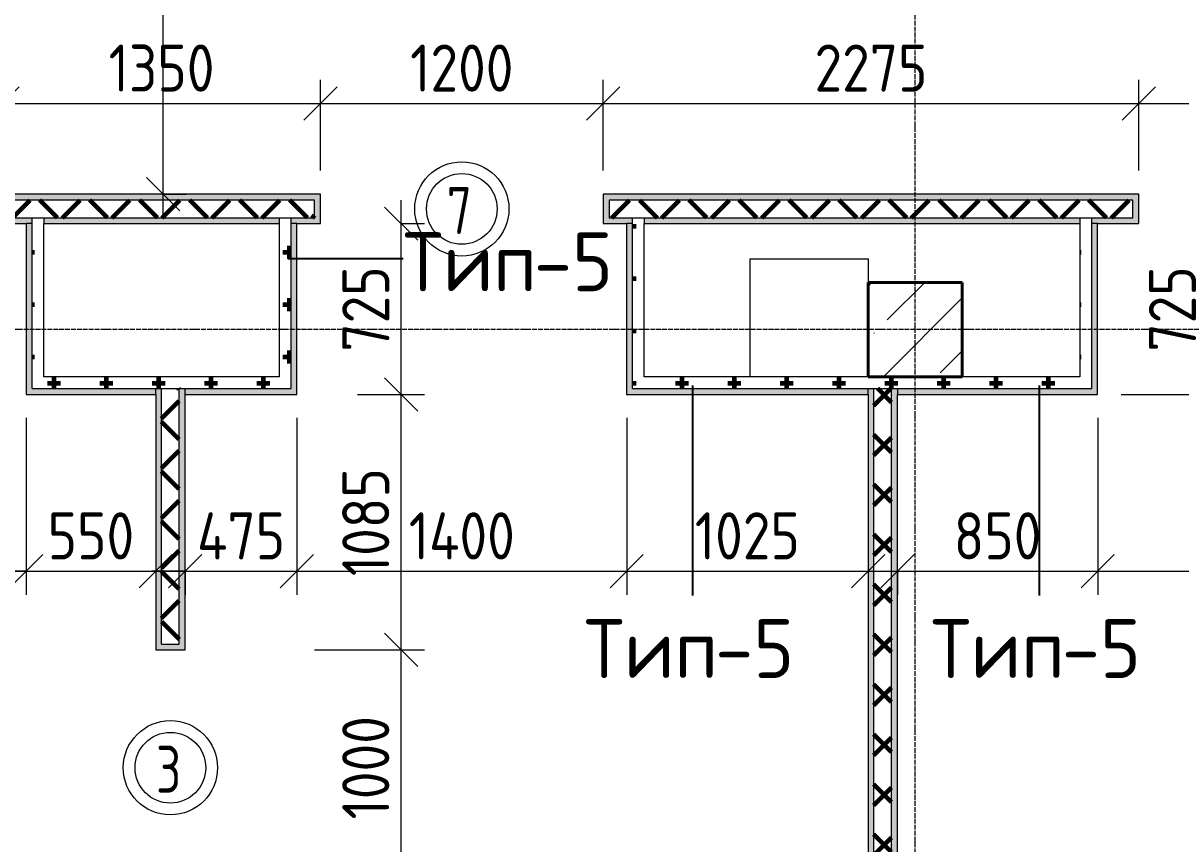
# Model space of a CAD drawing. Header units: millimetres. Extents: x -60946 to 138510, y -262288 to 24501.
# Drawn here: x 36022 to 40938, y -101127 to -97643 of the extents above; entities that cross this region are included whole.
import ezdxf

# ---------------------------------------------------------------- set-up
doc = ezdxf.new("R2010")
doc.units = ezdxf.units.MM
doc.linetypes.add('ADSK_Линия сетки', pattern=[25, 20, -2.5, 0, -2.5])
for name, color, linetype, lineweight in [('2)Тип-2', 3, 'Continuous', 60), ('2)Тип-5', 1, 'Continuous', 60), ('Марки дверей', 7, 'Continuous', 20), ('Несущие колонны', 7, 'Continuous', 18), ('Оси', 7, 'Continuous', 9), ('Перекрытие', 7, 'Continuous', 18), ('Размеры', 7, 'Continuous', 9), ('Стены внутренние', 7, 'Continuous', 18), ('Стены штриховка', 7, 'Continuous', 9)]:
    doc.layers.add(name, color=color, linetype=linetype, lineweight=lineweight)
doc.styles.add('GOST Common_2', font='', dxfattribs={"width": 0.9, "height": 250})
doc.styles.add('GOST Common_3', font='', dxfattribs={"width": 0.9, "height": 200})
doc.styles.add('GOST Common_4', font='', dxfattribs={"height": 250})
doc.styles.add('GOST Common_B', font='', dxfattribs={"width": 0.8, "height": 200})
doc.styles.get('GOST Common_2').set_extended_font_data('GOST Common')
doc.styles.get('GOST Common_3').set_extended_font_data('GOST Common')
doc.styles.get('GOST Common_4').set_extended_font_data('GOST Common')
doc.styles.get('GOST Common_B').set_extended_font_data('GOST Common', bold=True)
doc.dimstyles.new('ADSK_Основной_2_0_1', dxfattribs={"dimscale": 304.8, "dimtxt": 201.142999, "dimasz": 0.463911, "dimexe": 0.328084, "dimexo": 0.328084, "dimgap": 0.164042, "dimtad": 1, "dimdec": 3, "dimrnd": 0.001, "dimdsep": 46, "dimtxsty": 'GOST Common_3', "dimblk1": 'OBLIQUE', "dimblk2": 'OBLIQUE', "dimsah": 1, "dimcen": 0.09, "dimdle": 0.328084, "dimazin": 2, "dimtfac": 1, "dimtdec": 4, "dimtix": 1, "dimtmove": 1, "dimatfit": 3, "dimfxl": 1, "dimtvp": 1, "dimtolj": 1, "dimtzin": 0, "dimlwd": 20, "dimlwe": 20, "dimarcsym": 2})
doc.dimstyles.new('ADSK_Основной_2_0_2', dxfattribs={"dimscale": 304.8, "dimtxt": 201.142999, "dimasz": 0.463911, "dimexe": 0.328084, "dimexo": 0.328084, "dimgap": 0.164042, "dimtad": 1, "dimdec": 3, "dimrnd": 0.001, "dimdsep": 46, "dimtxsty": 'GOST Common_3', "dimblk1": 'OBLIQUE', "dimblk2": 'OBLIQUE', "dimsah": 1, "dimcen": 0.09, "dimdle": 0.328084, "dimazin": 2, "dimtfac": 1, "dimtdec": 4, "dimtix": 1, "dimtmove": 0, "dimatfit": 3, "dimfxl": 1, "dimtvp": 1, "dimtolj": 1, "dimtzin": 0, "dimlwd": 20, "dimlwe": 20, "dimarcsym": 2})
doc.dimstyles.new('ADSK_Основной_2_0_3', dxfattribs={"dimscale": 304.8, "dimtxt": 201.142999, "dimasz": 0.463911, "dimexe": 0.328084, "dimexo": 0.328084, "dimgap": 0.164042, "dimtad": 1, "dimdec": 3, "dimrnd": 0.001, "dimdsep": 46, "dimtxsty": 'GOST Common_2', "dimblk1": 'OBLIQUE', "dimblk2": 'OBLIQUE', "dimsah": 1, "dimcen": 0.09, "dimdle": 0.328084, "dimazin": 2, "dimtfac": 1, "dimtdec": 4, "dimtix": 1, "dimtmove": 0, "dimatfit": 3, "dimfxl": 1, "dimtvp": 1, "dimtolj": 1, "dimtzin": 0, "dimlwd": 20, "dimlwe": 20, "dimarcsym": 2})
pattern_1 = [(45, (9.36, -97949.04), (-106.066, 106.066), []), (135, (9.36, -97949.04), (-106.066, -106.066), [])]
pattern_2 = [(0, (9.36, -97949.04), (111.125, 111.125), [55.562, -166.687]), (90, (37.14, -97976.82), (-111.125, 111.125), [55.562, -166.687])]

# ---------------------------------------------------------------- blocks, each defined once
blk = doc.blocks.new('ADSK_КолоннаЖБ_Прямоугольная - 400x400 мм-1807143-Кладочный план 2-го этаж')
at = {"layer": 'Несущие колонны', "lineweight": 40}
for p, q in [((-200, 200), (200, 200)), ((-200, -200), (-200, 200)), ((200, 200), (200, -200)), ((200, -200), (-200, -200))]:
    blk.add_line(p, q, dxfattribs=at)
blk = doc.blocks.new('_Oblique')
at = {"color": 0, "linetype": 'ByBlock', "lineweight": -2}
blk.add_line((-0.5, -0.5), (0.5, 0.5), dxfattribs=at)
blk = doc.blocks.new('*D4627')
at = {"layer": 'Defpoints', "color": 0, "transparency": 16777216}
for p in [(37158.8, -100304.1), (37626.5, -100304.1), (37136.1, -101304.1)]:
    blk.add_point(p, dxfattribs=at)
at = {"layer": 'Размеры', "color": 0, "lineweight": 20, "transparency": 16777216}
for p, q in [((37626.5, -101404.1), (37626.5, -100204.1)), ((37258.8, -100304.1), (37726.5, -100304.1)), ((37236.1, -101304.1), (37726.5, -101304.1))]:
    blk.add_line(p, q, dxfattribs=at)
at = {"layer": 'Размеры', "color": 0, "lineweight": 20, "transparency": 16777216, "xscale": 141.4, "yscale": 141.4, "zscale": 141.4}
for p, rotation in [((37626.5, -100304.1), 90), ((37626.5, -101304.1), 270)]:
    blk.add_blockref('_Oblique', p, dxfattribs=dict(at, rotation=rotation))
at = {"layer": 'Размеры', "color": 0, "lineweight": 9, "transparency": 16777216, "insert": (37476.5, -100804.1), "char_height": 200, "width": 560.473, "attachment_point": 5, "rotation": 90, "style": 'GOST Common_3'}
blk.add_mtext('\\A1;1000', dxfattribs=at)
blk = doc.blocks.new('*D4628')
at = {"layer": 'Defpoints', "color": 0, "transparency": 16777216}
for p in [(37342.1, -99219.1), (37626.5, -99219.1), (37158.8, -100304.1)]:
    blk.add_point(p, dxfattribs=at)
at = {"layer": 'Размеры', "color": 0, "lineweight": 20, "transparency": 16777216}
for p, q in [((37626.5, -100404.1), (37626.5, -99119.1)), ((37442.1, -99219.1), (37726.5, -99219.1)), ((37258.8, -100304.1), (37726.5, -100304.1))]:
    blk.add_line(p, q, dxfattribs=at)
at = {"layer": 'Размеры', "color": 0, "lineweight": 20, "transparency": 16777216, "xscale": 141.4, "yscale": 141.4, "zscale": 141.4}
for p, rotation in [((37626.5, -99219.1), 90), ((37626.5, -100304.1), 270)]:
    blk.add_blockref('_Oblique', p, dxfattribs=dict(at, rotation=rotation))
at = {"layer": 'Размеры', "color": 0, "lineweight": 9, "transparency": 16777216, "insert": (37476.5, -99761.6), "char_height": 200, "width": 560.473, "attachment_point": 5, "rotation": 90, "style": 'GOST Common_3'}
blk.add_mtext('\\A1;1085', dxfattribs=at)
blk = doc.blocks.new('*D4629')
at = {"layer": 'Defpoints', "color": 0, "transparency": 16777216}
for p in [(37526.5, -98494.1), (37626.5, -98494.1), (37342.1, -99219.1)]:
    blk.add_point(p, dxfattribs=at)
at = {"layer": 'Размеры', "color": 0, "lineweight": 20, "transparency": 16777216}
for p, q in [((37626.5, -99319.1), (37626.5, -98394.1)), ((37626.5, -98494.1), (37726.5, -98494.1)), ((37442.1, -99219.1), (37726.5, -99219.1))]:
    blk.add_line(p, q, dxfattribs=at)
at = {"layer": 'Размеры', "color": 0, "lineweight": 20, "transparency": 16777216, "xscale": 141.4, "yscale": 141.4, "zscale": 141.4}
for p, rotation in [((37626.5, -98494.1), 90), ((37626.5, -99219.1), 270)]:
    blk.add_blockref('_Oblique', p, dxfattribs=dict(at, rotation=rotation))
at = {"layer": 'Размеры', "color": 0, "lineweight": 9, "transparency": 16777216, "insert": (37476.5, -98856.6), "char_height": 200, "width": 454.106, "attachment_point": 5, "rotation": 90, "style": 'GOST Common_3'}
blk.add_mtext('\\A1;725', dxfattribs=at)
blk = doc.blocks.new('*D4865')
at = {"layer": 'Defpoints', "color": 0, "transparency": 16777216}
for p in [(35934.4, -97983.5), (34734.4, -98369.1), (35934.4, -98369.1)]:
    blk.add_point(p, dxfattribs=at)
at = {"layer": 'Размеры', "color": 0, "lineweight": 20, "transparency": 16777216}
for p, q in [((34734.4, -98269.1), (34734.4, -97883.5)), ((35934.4, -98269.1), (35934.4, -97883.5)), ((34634.4, -97983.5), (36034.4, -97983.5))]:
    blk.add_line(p, q, dxfattribs=at)
at = {"layer": 'Размеры', "color": 0, "lineweight": 20, "transparency": 16777216, "xscale": 141.4, "yscale": 141.4, "zscale": 141.4, "rotation": 180}
blk.add_blockref('_Oblique', (34734.4, -97983.5), dxfattribs=at)
at = {"layer": 'Размеры', "color": 0, "lineweight": 20, "transparency": 16777216, "xscale": 141.4, "yscale": 141.4, "zscale": 141.4}
blk.add_blockref('_Oblique', (35934.4, -97983.5), dxfattribs=at)
at = {"layer": 'Размеры', "color": 0, "lineweight": 9, "transparency": 16777216, "insert": (35334.4, -97833.5), "char_height": 200, "width": 560.473, "attachment_point": 5, "style": 'GOST Common_3'}
blk.add_mtext('\\A1;1200', dxfattribs=at)
blk = doc.blocks.new('*D4866')
at = {"layer": 'Defpoints', "color": 0, "transparency": 16777216}
for p in [(37284.4, -97983.5), (35934.4, -98369.1), (37284.4, -98369.1)]:
    blk.add_point(p, dxfattribs=at)
at = {"layer": 'Размеры', "color": 0, "lineweight": 20, "transparency": 16777216}
for p, q in [((35934.4, -98269.1), (35934.4, -97883.5)), ((37284.4, -98269.1), (37284.4, -97883.5)), ((35834.4, -97983.5), (37384.4, -97983.5))]:
    blk.add_line(p, q, dxfattribs=at)
at = {"layer": 'Размеры', "color": 0, "lineweight": 20, "transparency": 16777216, "xscale": 141.4, "yscale": 141.4, "zscale": 141.4, "rotation": 180}
blk.add_blockref('_Oblique', (35934.4, -97983.5), dxfattribs=at)
at = {"layer": 'Размеры', "color": 0, "lineweight": 20, "transparency": 16777216, "xscale": 141.4, "yscale": 141.4, "zscale": 141.4}
blk.add_blockref('_Oblique', (37284.4, -97983.5), dxfattribs=at)
at = {"layer": 'Размеры', "color": 0, "lineweight": 9, "transparency": 16777216, "insert": (36609.4, -97833.5), "char_height": 200, "width": 560.473, "attachment_point": 5, "style": 'GOST Common_3'}
blk.add_mtext('\\A1;1350', dxfattribs=at)
blk = doc.blocks.new('*D4867')
at = {"layer": 'Defpoints', "color": 0, "transparency": 16777216}
for p in [(38484.4, -97983.5), (37284.4, -98369.1), (38484.4, -98369.1)]:
    blk.add_point(p, dxfattribs=at)
at = {"layer": 'Размеры', "color": 0, "lineweight": 20, "transparency": 16777216}
for p, q in [((37284.4, -98269.1), (37284.4, -97883.5)), ((38484.4, -98269.1), (38484.4, -97883.5)), ((37184.4, -97983.5), (38584.4, -97983.5))]:
    blk.add_line(p, q, dxfattribs=at)
at = {"layer": 'Размеры', "color": 0, "lineweight": 20, "transparency": 16777216, "xscale": 141.4, "yscale": 141.4, "zscale": 141.4, "rotation": 180}
blk.add_blockref('_Oblique', (37284.4, -97983.5), dxfattribs=at)
at = {"layer": 'Размеры', "color": 0, "lineweight": 20, "transparency": 16777216, "xscale": 141.4, "yscale": 141.4, "zscale": 141.4}
blk.add_blockref('_Oblique', (38484.4, -97983.5), dxfattribs=at)
at = {"layer": 'Размеры', "color": 0, "lineweight": 9, "transparency": 16777216, "insert": (37884.4, -97833.5), "char_height": 200, "width": 560.473, "attachment_point": 5, "style": 'GOST Common_3'}
blk.add_mtext('\\A1;1200', dxfattribs=at)
blk = doc.blocks.new('*D4868')
at = {"layer": 'Defpoints', "color": 0, "transparency": 16777216}
for p in [(40759.4, -97983.5), (38484.4, -98369.1), (40759.4, -98369.1)]:
    blk.add_point(p, dxfattribs=at)
at = {"layer": 'Размеры', "color": 0, "lineweight": 20, "transparency": 16777216}
for p, q in [((38484.4, -98269.1), (38484.4, -97883.5)), ((40759.4, -98269.1), (40759.4, -97883.5)), ((38384.4, -97983.5), (40859.4, -97983.5))]:
    blk.add_line(p, q, dxfattribs=at)
at = {"layer": 'Размеры', "color": 0, "lineweight": 20, "transparency": 16777216, "xscale": 141.4, "yscale": 141.4, "zscale": 141.4, "rotation": 180}
blk.add_blockref('_Oblique', (38484.4, -97983.5), dxfattribs=at)
at = {"layer": 'Размеры', "color": 0, "lineweight": 20, "transparency": 16777216, "xscale": 141.4, "yscale": 141.4, "zscale": 141.4}
blk.add_blockref('_Oblique', (40759.4, -97983.5), dxfattribs=at)
at = {"layer": 'Размеры', "color": 0, "lineweight": 9, "transparency": 16777216, "insert": (39621.9, -97833.5), "char_height": 200, "width": 605.475, "attachment_point": 5, "style": 'GOST Common_3'}
blk.add_mtext('\\A1;2275', dxfattribs=at)
blk = doc.blocks.new('*D4869')
at = {"layer": 'Defpoints', "color": 0, "transparency": 16777216}
for p in [(41959.4, -97983.5), (40759.4, -98369.1), (41959.4, -98369.1)]:
    blk.add_point(p, dxfattribs=at)
at = {"layer": 'Размеры', "color": 0, "lineweight": 20, "transparency": 16777216}
for p, q in [((40759.4, -98269.1), (40759.4, -97883.5)), ((41959.4, -98269.1), (41959.4, -97883.5)), ((40659.4, -97983.5), (42059.4, -97983.5))]:
    blk.add_line(p, q, dxfattribs=at)
at = {"layer": 'Размеры', "color": 0, "lineweight": 20, "transparency": 16777216, "xscale": 141.4, "yscale": 141.4, "zscale": 141.4, "rotation": 180}
blk.add_blockref('_Oblique', (40759.4, -97983.5), dxfattribs=at)
at = {"layer": 'Размеры', "color": 0, "lineweight": 20, "transparency": 16777216, "xscale": 141.4, "yscale": 141.4, "zscale": 141.4}
blk.add_blockref('_Oblique', (41959.4, -97983.5), dxfattribs=at)
at = {"layer": 'Размеры', "color": 0, "lineweight": 9, "transparency": 16777216, "insert": (41359.4, -97833.5), "char_height": 200, "width": 560.473, "attachment_point": 5, "style": 'GOST Common_3'}
blk.add_mtext('\\A1;1200', dxfattribs=at)
blk = doc.blocks.new('*D4892')
at = {"layer": 'Defpoints', "color": 0, "transparency": 16777216}
for p in [(34634.4, -99219.1), (36034.4, -99219.1), (36034.4, -99969.7)]:
    blk.add_point(p, dxfattribs=at)
at = {"layer": 'Размеры', "color": 0, "lineweight": 20, "transparency": 16777216}
for p, q in [((34634.4, -99319.1), (34634.4, -100069.7)), ((36034.4, -99319.1), (36034.4, -100069.7)), ((34534.4, -99969.7), (36134.4, -99969.7))]:
    blk.add_line(p, q, dxfattribs=at)
at = {"layer": 'Размеры', "color": 0, "lineweight": 20, "transparency": 16777216, "xscale": 141.4, "yscale": 141.4, "zscale": 141.4, "rotation": 180}
blk.add_blockref('_Oblique', (34634.4, -99969.7), dxfattribs=at)
at = {"layer": 'Размеры', "color": 0, "lineweight": 20, "transparency": 16777216, "xscale": 141.4, "yscale": 141.4, "zscale": 141.4}
blk.add_blockref('_Oblique', (36034.4, -99969.7), dxfattribs=at)
at = {"layer": 'Размеры', "color": 0, "lineweight": 9, "transparency": 16777216, "insert": (35334.4, -99819.7), "char_height": 200, "width": 580.928, "attachment_point": 5, "style": 'GOST Common_3'}
blk.add_mtext('\\A1;1400', dxfattribs=at)
blk = doc.blocks.new('*D4893')
at = {"layer": 'Defpoints', "color": 0, "transparency": 16777216}
for p in [(36034.4, -99219.1), (36584.4, -99869.8), (36584.4, -99969.7)]:
    blk.add_point(p, dxfattribs=at)
at = {"layer": 'Размеры', "color": 0, "lineweight": 20, "transparency": 16777216}
for p, q in [((36034.4, -99319.1), (36034.4, -100069.7)), ((36034.4, -99969.7), (35893, -99969.7)), ((36034.4, -99969.7), (36584.4, -99969.7)), ((36584.4, -99969.7), (36725.8, -99969.7)), ((36584.4, -99969.8), (36584.4, -100069.7))]:
    blk.add_line(p, q, dxfattribs=at)
at = {"layer": 'Размеры', "color": 0, "lineweight": 20, "transparency": 16777216, "xscale": 141.4, "yscale": 141.4, "zscale": 141.4}
blk.add_blockref('_Oblique', (36034.4, -99969.7), dxfattribs=at)
at = {"layer": 'Размеры', "color": 0, "lineweight": 20, "transparency": 16777216, "xscale": 141.4, "yscale": 141.4, "zscale": 141.4, "rotation": 180}
blk.add_blockref('_Oblique', (36584.4, -99969.7), dxfattribs=at)
at = {"layer": 'Размеры', "color": 0, "lineweight": 9, "transparency": 16777216, "insert": (36309.4, -99819.7), "char_height": 200, "width": 454.106, "attachment_point": 5, "style": 'GOST Common_3'}
blk.add_mtext('\\A1;550', dxfattribs=at)
blk = doc.blocks.new('*D4897')
at = {"layer": 'Defpoints', "color": 0, "transparency": 16777216}
for p in [(37184.4, -99219.1), (36709.4, -99869.8), (37184.4, -99969.7)]:
    blk.add_point(p, dxfattribs=at)
at = {"layer": 'Размеры', "color": 0, "lineweight": 20, "transparency": 16777216}
for p, q in [((37184.4, -99319.1), (37184.4, -100069.7)), ((36709.4, -99969.7), (36568, -99969.7)), ((36709.4, -99969.7), (37184.4, -99969.7)), ((36709.4, -99969.8), (36709.4, -100069.7)), ((37184.4, -99969.7), (37325.8, -99969.7))]:
    blk.add_line(p, q, dxfattribs=at)
at = {"layer": 'Размеры', "color": 0, "lineweight": 20, "transparency": 16777216, "xscale": 141.4, "yscale": 141.4, "zscale": 141.4}
blk.add_blockref('_Oblique', (36709.4, -99969.7), dxfattribs=at)
at = {"layer": 'Размеры', "color": 0, "lineweight": 20, "transparency": 16777216, "xscale": 141.4, "yscale": 141.4, "zscale": 141.4, "rotation": 180}
blk.add_blockref('_Oblique', (37184.4, -99969.7), dxfattribs=at)
at = {"layer": 'Размеры', "color": 0, "lineweight": 9, "transparency": 16777216, "insert": (36946.9, -99819.7), "char_height": 200, "width": 474.561, "attachment_point": 5, "style": 'GOST Common_3'}
blk.add_mtext('\\A1;475', dxfattribs=at)
blk = doc.blocks.new('*D4898')
at = {"layer": 'Defpoints', "color": 0, "transparency": 16777216}
for p in [(37184.4, -99219.1), (38584.4, -99219.1), (38584.4, -99969.7)]:
    blk.add_point(p, dxfattribs=at)
at = {"layer": 'Размеры', "color": 0, "lineweight": 20, "transparency": 16777216}
for p, q in [((37184.4, -99319.1), (37184.4, -100069.7)), ((38584.4, -99319.1), (38584.4, -100069.7)), ((37084.4, -99969.7), (38684.4, -99969.7))]:
    blk.add_line(p, q, dxfattribs=at)
at = {"layer": 'Размеры', "color": 0, "lineweight": 20, "transparency": 16777216, "xscale": 141.4, "yscale": 141.4, "zscale": 141.4, "rotation": 180}
blk.add_blockref('_Oblique', (37184.4, -99969.7), dxfattribs=at)
at = {"layer": 'Размеры', "color": 0, "lineweight": 20, "transparency": 16777216, "xscale": 141.4, "yscale": 141.4, "zscale": 141.4}
blk.add_blockref('_Oblique', (38584.4, -99969.7), dxfattribs=at)
at = {"layer": 'Размеры', "color": 0, "lineweight": 9, "transparency": 16777216, "insert": (37884.4, -99819.7), "char_height": 200, "width": 580.928, "attachment_point": 5, "style": 'GOST Common_3'}
blk.add_mtext('\\A1;1400', dxfattribs=at)
blk = doc.blocks.new('*D4899')
at = {"layer": 'Defpoints', "color": 0, "transparency": 16777216}
for p in [(38584.4, -99219.1), (39609.4, -99869.8), (39609.4, -99969.7)]:
    blk.add_point(p, dxfattribs=at)
at = {"layer": 'Размеры', "color": 0, "lineweight": 20, "transparency": 16777216}
for p, q in [((38584.4, -99319.1), (38584.4, -100069.7)), ((38484.4, -99969.7), (39709.4, -99969.7)), ((39609.4, -99969.8), (39609.4, -100069.7))]:
    blk.add_line(p, q, dxfattribs=at)
at = {"layer": 'Размеры', "color": 0, "lineweight": 20, "transparency": 16777216, "xscale": 141.4, "yscale": 141.4, "zscale": 141.4, "rotation": 180}
blk.add_blockref('_Oblique', (38584.4, -99969.7), dxfattribs=at)
at = {"layer": 'Размеры', "color": 0, "lineweight": 20, "transparency": 16777216, "xscale": 141.4, "yscale": 141.4, "zscale": 141.4}
blk.add_blockref('_Oblique', (39609.4, -99969.7), dxfattribs=at)
at = {"layer": 'Размеры', "color": 0, "lineweight": 9, "transparency": 16777216, "insert": (39096.9, -99819.7), "char_height": 200, "width": 560.473, "attachment_point": 5, "style": 'GOST Common_3'}
blk.add_mtext('\\A1;1025', dxfattribs=at)
blk = doc.blocks.new('*D4900')
at = {"layer": 'Defpoints', "color": 0, "transparency": 16777216}
for p in [(40584.4, -99219.1), (39734.4, -99869.8), (40584.4, -99969.7)]:
    blk.add_point(p, dxfattribs=at)
at = {"layer": 'Размеры', "color": 0, "lineweight": 20, "transparency": 16777216}
for p, q in [((40584.4, -99319.1), (40584.4, -100069.7)), ((39634.4, -99969.7), (40684.4, -99969.7)), ((39734.4, -99969.8), (39734.4, -100069.7))]:
    blk.add_line(p, q, dxfattribs=at)
at = {"layer": 'Размеры', "color": 0, "lineweight": 20, "transparency": 16777216, "xscale": 141.4, "yscale": 141.4, "zscale": 141.4, "rotation": 180}
blk.add_blockref('_Oblique', (39734.4, -99969.7), dxfattribs=at)
at = {"layer": 'Размеры', "color": 0, "lineweight": 20, "transparency": 16777216, "xscale": 141.4, "yscale": 141.4, "zscale": 141.4}
blk.add_blockref('_Oblique', (40584.4, -99969.7), dxfattribs=at)
at = {"layer": 'Размеры', "color": 0, "lineweight": 9, "transparency": 16777216, "insert": (40159.4, -99819.7), "char_height": 200, "width": 454.106, "attachment_point": 5, "style": 'GOST Common_3'}
blk.add_mtext('\\A1;850', dxfattribs=at)
blk = doc.blocks.new('*D4901')
at = {"layer": 'Defpoints', "color": 0, "transparency": 16777216}
for p in [(40584.4, -99219.1), (42259.4, -99219.1), (42259.4, -99969.7)]:
    blk.add_point(p, dxfattribs=at)
at = {"layer": 'Размеры', "color": 0, "lineweight": 20, "transparency": 16777216}
for p, q in [((40584.4, -99319.1), (40584.4, -100069.7)), ((42259.4, -99319.1), (42259.4, -100069.7)), ((40484.4, -99969.7), (42359.4, -99969.7))]:
    blk.add_line(p, q, dxfattribs=at)
at = {"layer": 'Размеры', "color": 0, "lineweight": 20, "transparency": 16777216, "xscale": 141.4, "yscale": 141.4, "zscale": 141.4, "rotation": 180}
blk.add_blockref('_Oblique', (40584.4, -99969.7), dxfattribs=at)
at = {"layer": 'Размеры', "color": 0, "lineweight": 20, "transparency": 16777216, "xscale": 141.4, "yscale": 141.4, "zscale": 141.4}
blk.add_blockref('_Oblique', (42259.4, -99969.7), dxfattribs=at)
at = {"layer": 'Размеры', "color": 0, "lineweight": 9, "transparency": 16777216, "insert": (41421.9, -99819.7), "char_height": 200, "width": 560.473, "attachment_point": 5, "style": 'GOST Common_3'}
blk.add_mtext('\\A1;1675', dxfattribs=at)
blk = doc.blocks.new('*D4912')
at = {"layer": 'Defpoints', "color": 0, "transparency": 16777216}
for p in [(40584.4, -99219.1), (41052, -99219.1), (40009.4, -104744.1)]:
    blk.add_point(p, dxfattribs=at)
at = {"layer": 'Размеры', "color": 0, "lineweight": 20, "transparency": 16777216}
for p, q in [((41052, -104844.1), (41052, -99119.1)), ((40684.4, -99219.1), (41152, -99219.1)), ((40109.4, -104744.1), (41152, -104744.1))]:
    blk.add_line(p, q, dxfattribs=at)
at = {"layer": 'Размеры', "color": 0, "lineweight": 20, "transparency": 16777216, "xscale": 141.4, "yscale": 141.4, "zscale": 141.4}
for p, rotation in [((41052, -99219.1), 90), ((41052, -104744.1), 270)]:
    blk.add_blockref('_Oblique', p, dxfattribs=dict(at, rotation=rotation))
at = {"layer": 'Размеры', "color": 0, "lineweight": 9, "transparency": 16777216, "insert": (40902, -101981.6), "char_height": 200, "width": 605.475, "attachment_point": 5, "rotation": 90, "style": 'GOST Common_3'}
blk.add_mtext('\\A1;5525', dxfattribs=at)
blk = doc.blocks.new('*D4913')
at = {"layer": 'Defpoints', "color": 0, "transparency": 16777216}
for p in [(40952, -98494.1), (41052, -98494.1), (40584.4, -99219.1)]:
    blk.add_point(p, dxfattribs=at)
at = {"layer": 'Размеры', "color": 0, "lineweight": 20, "transparency": 16777216}
for p, q in [((41052, -99319.1), (41052, -98394.1)), ((41052, -98494.1), (41152, -98494.1)), ((40684.4, -99219.1), (41152, -99219.1))]:
    blk.add_line(p, q, dxfattribs=at)
at = {"layer": 'Размеры', "color": 0, "lineweight": 20, "transparency": 16777216, "xscale": 141.4, "yscale": 141.4, "zscale": 141.4}
for p, rotation in [((41052, -98494.1), 90), ((41052, -99219.1), 270)]:
    blk.add_blockref('_Oblique', p, dxfattribs=dict(at, rotation=rotation))
at = {"layer": 'Размеры', "color": 0, "lineweight": 9, "transparency": 16777216, "insert": (40902, -98856.6), "char_height": 200, "width": 454.106, "attachment_point": 5, "rotation": 90, "style": 'GOST Common_3'}
blk.add_mtext('\\A1;725', dxfattribs=at)
blk = doc.blocks.new('*D5001')
at = {"layer": 'Defpoints', "color": 0, "transparency": 16777216}
for p in [(36615.9, -95344.1), (36934.4, -95344.1), (36515.9, -98369.1)]:
    blk.add_point(p, dxfattribs=at)
at = {"layer": 'Размеры', "color": 0, "lineweight": 20, "transparency": 16777216}
for p, q in [((36615.9, -98469.1), (36615.9, -95244.1)), ((36834.4, -95344.1), (36515.9, -95344.1)), ((36615.9, -98369.1), (36715.9, -98369.1))]:
    blk.add_line(p, q, dxfattribs=at)
at = {"layer": 'Размеры', "color": 0, "lineweight": 20, "transparency": 16777216, "xscale": 141.4, "yscale": 141.4, "zscale": 141.4}
for p, rotation in [((36615.9, -95344.1), 90), ((36615.9, -98369.1), 270)]:
    blk.add_blockref('_Oblique', p, dxfattribs=dict(at, rotation=rotation))
at = {"layer": 'Размеры', "color": 0, "lineweight": 9, "transparency": 16777216, "insert": (36440.9, -96856.6), "char_height": 250, "width": 605.475, "attachment_point": 5, "rotation": 90, "style": 'GOST Common_2'}
blk.add_mtext('\\A1;3025', dxfattribs=at)
blk = doc.blocks.new('М_двери1 - Марка экземпляра 2-3719212-Кладочный план 2-го этаж')
at = {"layer": 'Марки дверей'}
for radius in [2, 1.5]:
    blk.add_circle((0, 0), radius, dxfattribs=at)

msp = doc.modelspace()

# ---------------------------------------------------------------- hatches: boundary and pattern name
at = {"layer": '2)Тип-2'}
h = msp.add_hatch(color=256, dxfattribs=at)
h.paths.add_polyline_path([(26559.3615, -98394.0666), (29409.3615, -98394.0666), (29409.3615, -98369.0666), (26559.3615, -98369.0666)])
h.paths.add_polyline_path([(37259.3615, -98394.0666), (37259.3615, -98369.0666), (35959.3615, -98369.0666), (35959.3615, -98394.0666), (36057.3624, -98394.0666)])
h.paths.add_polyline_path([(31399.3615, -98394.0666), (31399.3615, -98369.0666), (31259.3615, -98369.0666), (31259.3615, -98394.0666)])
h.paths.add_polyline_path([(32049.3615, -98394.0666), (32239.3615, -98394.0666), (32239.3615, -98369.0666), (32049.3615, -98369.0666)])
h.paths.add_polyline_path([(32889.3615, -98394.0666), (34709.3615, -98394.0666), (34709.3615, -98369.0666), (32889.3615, -98369.0666)])
h.paths.add_polyline_path([(38952.975, -98394.0666), (40734.3615, -98394.0666), (40734.3615, -98369.0666), (38509.3615, -98369.0666), (38509.3615, -98394.0666)])
h.paths.add_polyline_path([(41984.3615, -98394.0666), (42909.3615, -98394.0666), (42909.3615, -98369.0666), (41984.3615, -98369.0666)])
h.paths.add_polyline_path([(44159.3615, -98394.0666), (45646.8615, -98394.0666), (45646.8615, -98369.0666), (44159.3615, -98369.0666)])
h = msp.add_hatch(color=256, dxfattribs=at)
h.paths.add_polyline_path([(32099.3615, -98494.0666), (32099.3615, -98469.0666), (32049.3615, -98469.0666), (32049.3615, -98369.0666), (32024.3615, -98369.0666), (32024.3615, -98494.0666), (32074.3615, -98494.0666)])
h.paths.add_polyline_path([(32164.3615, -98494.0666), (32264.3615, -98494.0666), (32264.3615, -98369.0666), (32239.3615, -98369.0666), (32239.3615, -98469.0666), (32149.3615, -98469.0666), (32149.3615, -98494.0666)])
h.paths.add_polyline_path([(32889.3615, -98494.0666), (32889.3615, -98369.0666), (32864.3615, -98369.0666), (32864.3615, -98494.0666)])
h.paths.add_polyline_path([(32939.3615, -98494.0666), (34559.3615, -98494.0666), (34559.3615, -98469.0666), (32939.3615, -98469.0666)])
h.paths.add_polyline_path([(34609.3615, -98494.0666), (34734.3615, -98494.0666), (34734.3615, -98369.0666), (34709.3615, -98369.0666), (34709.3615, -98469.0666), (34609.3615, -98469.0666)])
h.paths.add_polyline_path([(26609.3615, -98494.0666), (29309.3615, -98494.0666), (29309.3615, -98469.0666), (26609.3615, -98469.0666)])
h.paths.add_polyline_path([(35934.3615, -98494.0666), (36059.3615, -98494.0666), (36059.3615, -98469.0666), (35959.3615, -98469.0666), (35959.3615, -98369.0666), (35934.3615, -98369.0666)])
h.paths.add_polyline_path([(31299.3615, -98494.0666), (31299.3615, -98469.0666), (31259.3615, -98469.0666), (31259.3615, -98369.0666), (31234.3615, -98369.0666), (31234.3615, -98494.0666), (31284.3615, -98494.0666)])
h.paths.add_polyline_path([(31374.3615, -98494.0666), (31424.3615, -98494.0666), (31424.3615, -98369.0666), (31399.3615, -98369.0666), (31399.3615, -98469.0666), (31349.3615, -98469.0666), (31349.3615, -98494.0666)])
h.paths.add_polyline_path([(37109.3615, -98494.0666), (37109.3615, -98469.0666), (36109.3615, -98469.0666), (36109.3615, -98494.0666)])
h.paths.add_polyline_path([(37284.3615, -98494.0666), (37284.3615, -98369.0666), (37259.3615, -98369.0666), (37259.3615, -98469.0666), (37159.3615, -98469.0666), (37159.3615, -98494.0666), (37184.3615, -98494.0666)])
h.paths.add_polyline_path([(29434.3615, -98494.0666), (29434.3615, -98369.0666), (29409.3615, -98369.0666), (29409.3615, -98469.0666), (29359.3615, -98469.0666), (29359.3615, -98494.0666), (29384.3615, -98494.0666)])
h.paths.add_polyline_path([(38659.3615, -98494.0666), (40509.3615, -98494.0666), (40509.3615, -98469.0666), (38659.3615, -98469.0666)])
h.paths.add_polyline_path([(38484.3615, -98494.0666), (38609.3615, -98494.0666), (38609.3615, -98469.0666), (38509.3615, -98469.0666), (38509.3615, -98369.0666), (38484.3615, -98369.0666)])
h.paths.add_polyline_path([(40759.3615, -98494.0666), (40759.3615, -98369.0666), (40734.3615, -98369.0666), (40734.3615, -98469.0666), (40559.3615, -98469.0666), (40559.3615, -98494.0666), (40584.3615, -98494.0666)])
h.paths.add_polyline_path([(45384.3615, -98494.0666), (45646.8615, -98494.0666), (45646.8615, -98469.0666), (45384.3615, -98469.0666)])
h.paths.add_polyline_path([(44744.2001, -98494.0666), (45334.3615, -98494.0666), (45334.3615, -98469.0666), (44309.3615, -98469.0666), (44309.3615, -98494.0666)])
h.paths.add_polyline_path([(44259.3615, -98494.0666), (44259.3615, -98469.0666), (44159.3615, -98469.0666), (44159.3615, -98369.0666), (44134.3615, -98369.0666), (44134.3615, -98494.0666), (44234.3615, -98494.0666)])
h.paths.add_polyline_path([(42334.3615, -98494.0666), (42734.3615, -98494.0666), (42734.3615, -98469.0666), (42334.3615, -98469.0666)])
h.paths.add_polyline_path([(42284.3615, -98494.0666), (42284.3615, -98469.0666), (41984.3615, -98469.0666), (41984.3615, -98369.0666), (41959.3615, -98369.0666), (41959.3615, -98494.0666), (42259.3615, -98494.0666)])
h.paths.add_polyline_path([(42809.3615, -98494.0666), (42934.3615, -98494.0666), (42934.3615, -98369.0666), (42909.3615, -98369.0666), (42909.3615, -98469.0666), (42784.3615, -98469.0666), (42784.3615, -98494.0666)])
h = msp.add_hatch(dxfattribs=at)
h.set_pattern_fill('FP_4', color=256, style=0, pattern_type=2)
h.set_pattern_definition(pattern_1)
h.paths.add_polyline_path([(37159.3615, -98469.0666), (37259.3615, -98469.0666), (37259.3615, -98394.0666), (35959.3615, -98394.0666), (35959.3615, -98469.0666), (37109.3615, -98469.0666)])
h.paths.add_polyline_path([(31299.3615, -98469.0666), (31399.3615, -98469.0666), (31399.3615, -98394.0666), (31259.3615, -98394.0666), (31259.3615, -98469.0666)])
h.paths.add_polyline_path([(26609.3615, -98469.0666), (29409.3615, -98469.0666), (29409.3615, -98394.0666), (26609.3615, -98394.0666)])
h.paths.add_polyline_path([(32239.3615, -98469.0666), (32239.3615, -98394.0666), (32049.3615, -98394.0666), (32049.3615, -98469.0666), (32149.3615, -98469.0666)])
h.paths.add_polyline_path([(44159.3615, -98469.0666), (45646.8615, -98469.0666), (45646.8615, -98394.0666), (44159.3615, -98394.0666)])
h.paths.add_polyline_path([(42909.3615, -98469.0666), (42909.3615, -98394.0666), (41984.3615, -98394.0666), (41984.3615, -98469.0666), (42784.3615, -98469.0666)])
h.paths.add_polyline_path([(40734.3615, -98469.0666), (40734.3615, -98394.0666), (38509.3615, -98394.0666), (38509.3615, -98469.0666), (40559.3615, -98469.0666)])
h.paths.add_polyline_path([(32889.3615, -98469.0666), (34709.3615, -98469.0666), (34709.3615, -98394.0666), (32889.3615, -98394.0666)])
h = msp.add_hatch(color=256, dxfattribs=at)
h.paths.add_polyline_path([(36709.3615, -104894.0666), (36709.3615, -101304.0666), (36584.3615, -101304.0666), (36584.3615, -101329.0666), (36684.3615, -101329.0666), (36684.3615, -104894.0666)])
h.paths.add_polyline_path([(36709.3615, -100304.0666), (36709.3615, -99194.0666), (36684.3615, -99194.0666), (36684.3615, -100279.0666), (36584.3615, -100279.0666), (36584.3615, -100304.0666)])
h = msp.add_hatch(color=256, dxfattribs=at)
h.paths.add_polyline_path([(36609.3615, -104894.0666), (36609.3615, -101329.0666), (36584.3615, -101329.0666), (36584.3615, -104894.0666)])
h.paths.add_polyline_path([(36609.3615, -100279.0666), (36609.3615, -99194.0666), (36584.3615, -99194.0666), (36584.3615, -100279.0666)])
h = msp.add_hatch(dxfattribs=at)
h.set_pattern_fill('FP_4', color=256, style=0, pattern_type=2)
h.set_pattern_definition(pattern_1)
h.paths.add_polyline_path([(36684.3615, -104894.0666), (36684.3615, -101329.0666), (36609.3615, -101329.0666), (36609.3615, -104894.0666)])
h.paths.add_polyline_path([(36609.3615, -100279.0666), (36684.3615, -100279.0666), (36684.3615, -99194.0666), (36609.3615, -99194.0666), (36609.3615, -100068.324)])
for points in [[(39609.3615, -104744.0666), (39634.3615, -104744.0666), (39634.3615, -99194.0666), (39609.3615, -99194.0666), (39609.3615, -104379.4369)], [(39734.3615, -104744.0666), (39734.3615, -99194.0666), (39709.3615, -99194.0666), (39709.3615, -104744.0666)]]:
    msp.add_hatch(color=256, dxfattribs=at).paths.add_polyline_path(points)
h = msp.add_hatch(dxfattribs=at)
h.set_pattern_fill('FP_4', color=256, style=0, pattern_type=2)
h.set_pattern_definition(pattern_1)
h.paths.add_polyline_path([(39709.3615, -104744.0666), (39709.3615, -99194.0666), (39634.3615, -99194.0666), (39634.3615, -104744.0666)])
at = {"layer": '2)Тип-5', "true_color": 0xd50000}
for points in [[(36059.3615, -99219.0666), (36059.3615, -98494.0666), (36034.3615, -98494.0666), (36034.3615, -99219.0666), (36057.3624, -99219.0666)], [(37184.3615, -99219.0666), (37184.3615, -98494.0666), (37159.3615, -98494.0666), (37159.3615, -99219.0666)], [(38609.3615, -99194.0666), (38609.3615, -98494.0666), (38584.3615, -98494.0666), (38584.3615, -99194.0666)], [(40584.3615, -99194.0666), (40584.3615, -98494.0666), (40559.3615, -98494.0666), (40559.3615, -99194.0666)]]:
    msp.add_hatch(color=12, dxfattribs=at).paths.add_polyline_path(points)
h = msp.add_hatch(dxfattribs=at)
h.set_pattern_fill('FP_7', color=12, style=0, pattern_type=2)
h.set_pattern_definition(pattern_2)
h.paths.add_polyline_path([(36059.3615, -99194.0666), (36109.3615, -99194.0666), (36109.3615, -98469.0666), (36059.3615, -98469.0666), (36059.3615, -98631.2864)])
h = msp.add_hatch(dxfattribs=at)
h.set_pattern_fill('FP_7', color=12, style=0, pattern_type=2)
h.set_pattern_definition(pattern_2)
h.paths.add_polyline_path([(37159.3615, -99194.0666), (37159.3615, -98469.0666), (37109.3615, -98469.0666), (37109.3615, -99194.0666)])
h = msp.add_hatch(dxfattribs=at)
h.set_pattern_fill('FP_7', color=12, style=0, pattern_type=2)
h.set_pattern_definition(pattern_2)
h.paths.add_polyline_path([(38609.3615, -99144.0666), (38659.3615, -99144.0666), (38659.3615, -98469.0666), (38609.3615, -98469.0666), (38609.3615, -98631.2864)])
h = msp.add_hatch(dxfattribs=at)
h.set_pattern_fill('FP_7', color=12, style=0, pattern_type=2)
h.set_pattern_definition(pattern_2)
h.paths.add_polyline_path([(40509.3615, -99144.0666), (40559.3615, -99144.0666), (40559.3615, -98469.0666), (40509.3615, -98469.0666), (40509.3615, -98631.2864)])
h = msp.add_hatch(dxfattribs=at)
h.set_pattern_fill('FP_7', color=12, style=0, pattern_type=2)
h.set_pattern_definition(pattern_2)
h.paths.add_polyline_path([(36684.3615, -99194.0666), (37109.3615, -99194.0666), (37109.3615, -99144.0666), (36109.3615, -99144.0666), (36109.3615, -99194.0666), (36609.3615, -99194.0666)])
h = msp.add_hatch(dxfattribs=at)
h.set_pattern_fill('FP_7', color=12, style=0, pattern_type=2)
h.set_pattern_definition(pattern_2)
h.paths.add_polyline_path([(38609.3615, -99194.0666), (40559.3615, -99194.0666), (40559.3615, -99144.0666), (38609.3615, -99144.0666)])
h = msp.add_hatch(color=12, dxfattribs=at)
h.paths.add_polyline_path([(36109.3615, -99219.0666), (36584.3615, -99219.0666), (36584.3615, -99194.0666), (36059.3615, -99194.0666), (36059.3615, -99219.0666)])
h.paths.add_polyline_path([(37159.3615, -99219.0666), (37159.3615, -99194.0666), (36709.3615, -99194.0666), (36709.3615, -99219.0666), (37109.3615, -99219.0666)])
h = msp.add_hatch(color=12, dxfattribs=at)
h.paths.add_polyline_path([(38584.3615, -99219.0666), (39609.3615, -99219.0666), (39609.3615, -99194.0666), (38584.3615, -99194.0666)])
h.paths.add_polyline_path([(40584.3615, -99219.0666), (40584.3615, -99194.0666), (39734.3615, -99194.0666), (39734.3615, -99219.0666), (40400.7813, -99219.0666)])
at = {"layer": 'Несущие колонны', "lineweight": 9}
h = msp.add_hatch(dxfattribs=at)
h.set_pattern_fill('FP_1', color=256, style=0, pattern_type=2)
h.set_pattern_definition([(45, (9.36, -97949.04), (-224.5064, 224.5064), []), (45, (233.87, -97949.04), (-224.5064, 224.5064), [396.875, -79.375, 3.353, -76.022])])
h.paths.add_polyline_path([(39676.8781, -99144.0666), (40009.3615, -99144.0666), (40009.3615, -98744.0666), (39609.3615, -98744.0666), (39609.3615, -99144.0666)])

# ---------------------------------------------------------------- linework, layer by layer
at = {"layer": '2)Тип-5', "lineweight": 25}
for p, q in [((37146.8615, -98641.9689), (37634.7147, -98641.9689)), ((38864.0893, -99181.5666), (38864.0893, -100072.4179)), ((40336.3714, -99181.5666), (40336.3714, -100072.4179))]:
    msp.add_line(p, q, dxfattribs=at)
at = {"layer": 'Несущие колонны', "lineweight": 9}
for p, q in [((40009.3615, -98744.0666), (39609.3615, -98744.0666)), ((39609.3615, -98744.0666), (39609.3615, -99144.0666)), ((40009.3615, -99144.0666), (40009.3615, -98744.0666)), ((39609.3615, -99144.0666), (40009.3615, -99144.0666))]:
    msp.add_line(p, q, dxfattribs=at)
at = {"layer": 'Оси', "linetype": 'ADSK_Линия сетки', "lineweight": 5}
for p, q in [((39809.3615, -108922.9178), (39809.3615, -87921.5904)), ((62525.08, -98944.0666), (-25230.7352, -98944.0666))]:
    msp.add_line(p, q, dxfattribs=at)
at = {"layer": 'Перекрытие'}
for p, q in [((39109.3615, -99144.0666), (39109.3615, -98644.0666)), ((39109.3615, -98644.0666), (39609.3615, -98644.0666)), ((39609.3615, -98644.0666), (39609.3615, -98744.0666))]:
    msp.add_line(p, q, dxfattribs=at)
at = {"layer": 'Стены внутренние', "lineweight": 5}
for p, q in [((37284.3615, -98369.0666), (35934.3615, -98369.0666)), ((37284.3615, -98494.0666), (37284.3615, -98369.0666)), ((40759.3615, -98369.0666), (38484.3615, -98369.0666)), ((38484.3615, -98369.0666), (38484.3615, -98494.0666)), ((40759.3615, -98494.0666), (40759.3615, -98369.0666)), ((35934.3615, -98494.0666), (36034.3615, -98494.0666)), ((36034.3615, -98494.0666), (36034.3615, -99219.0666)), ((36109.3615, -98494.0666), (37109.3615, -98494.0666)), ((36109.3615, -99144.0666), (36109.3615, -98494.0666)), ((37109.3615, -98494.0666), (37109.3615, -99144.0666)), ((37184.3615, -98494.0666), (37284.3615, -98494.0666)), ((37184.3615, -99219.0666), (37184.3615, -98494.0666)), ((38484.3615, -98494.0666), (38584.3615, -98494.0666)), ((38584.3615, -98494.0666), (38584.3615, -99219.0666)), ((38659.3615, -98494.0666), (40509.3615, -98494.0666)), ((38659.3615, -99144.0666), (38659.3615, -98494.0666)), ((40509.3615, -98494.0666), (40509.3615, -99144.0666)), ((40584.3615, -98494.0666), (40759.3615, -98494.0666)), ((40584.3615, -99219.0666), (40584.3615, -98494.0666)), ((37109.3615, -99144.0666), (36109.3615, -99144.0666)), ((40509.3615, -99144.0666), (38659.3615, -99144.0666)), ((36034.3615, -99219.0666), (36584.3615, -99219.0666)), ((36584.3615, -99219.0666), (36584.3615, -100304.0666)), ((36709.3615, -100304.0666), (36709.3615, -99219.0666)), ((36709.3615, -99219.0666), (37184.3615, -99219.0666)), ((38584.3615, -99219.0666), (39609.3615, -99219.0666)), ((39609.3615, -99219.0666), (39609.3615, -104744.0666)), ((39734.3615, -99219.0666), (40584.3615, -99219.0666)), ((39734.3615, -104744.0666), (39734.3615, -99219.0666)), ((36584.3615, -100304.0666), (36709.3615, -100304.0666))]:
    msp.add_line(p, q, dxfattribs=at)
at = {"layer": 'Стены штриховка', "lineweight": 9}
for p, q in [((37259.3615, -98394.0666), (35959.3615, -98394.0666)), ((37259.3615, -98469.0666), (37259.3615, -98394.0666)), ((40734.3615, -98394.0666), (38509.3615, -98394.0666)), ((38509.3615, -98394.0666), (38509.3615, -98469.0666)), ((40734.3615, -98469.0666), (40734.3615, -98394.0666)), ((35959.3615, -98469.0666), (37259.3615, -98469.0666)), ((36059.3615, -98494.0666), (36034.3615, -98494.0666)), ((36059.3615, -99194.0666), (36059.3615, -98469.0666)), ((36109.3615, -98469.0666), (36109.3615, -98494.0666)), ((37109.3615, -98469.0666), (37109.3615, -98494.0666)), ((37159.3615, -99194.0666), (37159.3615, -98469.0666)), ((37184.3615, -98494.0666), (37159.3615, -98494.0666)), ((38509.3615, -98469.0666), (40734.3615, -98469.0666)), ((38609.3615, -98494.0666), (38584.3615, -98494.0666)), ((38609.3615, -99194.0666), (38609.3615, -98469.0666)), ((38659.3615, -98469.0666), (38659.3615, -98494.0666)), ((40509.3615, -98469.0666), (40509.3615, -98494.0666)), ((40559.3615, -99194.0666), (40559.3615, -98469.0666)), ((40584.3615, -98494.0666), (40559.3615, -98494.0666)), ((36059.3615, -99194.0666), (37159.3615, -99194.0666)), ((36584.3615, -99219.0666), (36584.3615, -99194.0666)), ((36609.3615, -100279.0666), (36609.3615, -99194.0666)), ((36684.3615, -100279.0666), (36684.3615, -99194.0666)), ((36709.3615, -99219.0666), (36709.3615, -99194.0666)), ((38609.3615, -99194.0666), (40559.3615, -99194.0666)), ((39609.3615, -99219.0666), (39609.3615, -99194.0666)), ((39634.3615, -104744.0666), (39634.3615, -99194.0666)), ((39709.3615, -104744.0666), (39709.3615, -99194.0666)), ((39734.3615, -99194.0666), (39734.3615, -99219.0666)), ((36609.3615, -100279.0666), (36684.3615, -100279.0666))]:
    msp.add_line(p, q, dxfattribs=at)

# ---------------------------------------------------------------- block references
at = {"layer": 'Марки дверей', "xscale": 99.99999999999993, "yscale": 99.99999999999993, "zscale": 99.99999999999993}
for p in [(37884.3615, -98431.5666), (36646.8615, -100804.0666)]:
    msp.add_blockref('М_двери1 - Марка экземпляра 2-3719212-Кладочный план 2-го этаж', p, dxfattribs=at)
at = {"layer": 'Несущие колонны', "lineweight": 40, "rotation": 89.9999999999999}
msp.add_blockref('ADSK_КолоннаЖБ_Прямоугольная - 400x400 мм-1807143-Кладочный план 2-го этаж', (39809.3615, -98944.0666), dxfattribs=at)

# ---------------------------------------------------------------- texts
at = {"layer": '2)Тип-5', "color": 116, "lineweight": 9, "true_color": 0x008040, "char_height": 250, "attachment_point": 1, "style": 'GOST Common_4'}
for s, insert, width in [('Тип', (37634.7147, -98531.0418), 673.4175), ('-5', (38190.3397, -98531.0418), 432.91125), ('Тип', (38404.0893, -100172.9908), 673.4175), ('-5', (38959.7143, -100172.9908), 432.91125), ('Тип', (39876.3714, -100172.9908), 673.4175), ('-5', (40431.9964, -100172.9908), 432.91125)]:
    msp.add_mtext(s, dxfattribs=dict(at, insert=insert, width=width))
at = {"layer": 'Марки дверей', "lineweight": 5, "char_height": 200, "attachment_point": 1, "style": 'GOST Common_B'}
for s, insert, width in [('\\fGOST Common|b1|i0|c204|p34|;\\W.8;7', (37820.3041, -98337.9076), 147.5105), ('\\fGOST Common|b1|i0|c204|p34|;\\W.8;3', (36585.6041, -100710.4076), 141.097)]:
    msp.add_mtext(s, dxfattribs=dict(at, insert=insert, width=width))

# ---------------------------------------------------------------- dimensions: what is measured, and where the dimension line sits
at = {"layer": 'Размеры', "lineweight": 9}
for base, p1, p2, dimstyle, override, picture, middle in [((36615.9157, -95344.0666), (36515.9308, -98369.0666), (36934.3615, -95344.0666), 'ADSK_Основной_2_0_3', {"dimpost": '<>', "dimfxl": 3053.802427}, '*D5001', (36440.9157, -96856.5666)), ((37626.5124, -98494.0666), (37342.0786, -99219.0666), (37526.5275, -98494.0666), 'ADSK_Основной_2_0_1', {"dimpost": '<>', "dimfxl": 748.095172}, '*D4629', (37476.5124, -98856.5666)), ((41051.9678, -98494.0666), (40584.3615, -99219.0666), (40951.9829, -98494.0666), 'ADSK_Основной_2_0_2', {"dimpost": '<>', "dimfxl": 812.877919}, '*D4913', (40901.9678, -98856.5666)), ((37626.5124, -99219.0666), (37158.7589, -100304.0666), (37342.0786, -99219.0666), 'ADSK_Основной_2_0_1', {"dimpost": '<>', "dimfxl": 1100.377708}, '*D4628', (37476.5124, -99761.5666)), ((41051.9678, -99219.0666), (40009.3615, -104744.0666), (40584.3615, -99219.0666), 'ADSK_Основной_2_0_2', {"dimpost": '<>', "dimfxl": 5554.840232}, '*D4912', (40901.9678, -101981.5666)), ((37626.5124, -100304.0666), (37136.0988, -101304.0666), (37158.7589, -100304.0666), 'ADSK_Основной_2_0_1', {"dimpost": '<>', "dimfxl": 1000.256708}, '*D4627', (37476.5124, -100804.0666))]:
    dim = msp.add_linear_dim(base=base, p1=p1, p2=p2, angle=90, dimstyle=dimstyle, override=override, dxfattribs=at)
    dim.commit()
    dim.dimension.update_dxf_attribs({"geometry": picture, "text_midpoint": middle})
for base, p1, p2, override, picture, middle in [((35934.3615, -97983.4957), (34734.3615, -98369.0666), (35934.3615, -98369.0666), {"dimpost": '<>', "dimfxl": 1200}, '*D4865', (35334.3615, -97833.4957)), ((37284.3615, -97983.4957), (35934.3615, -98369.0666), (37284.3615, -98369.0666), {"dimpost": '<>', "dimfxl": 1350}, '*D4866', (36609.3615, -97833.4957)), ((38484.3615, -97983.4957), (37284.3615, -98369.0666), (38484.3615, -98369.0666), {"dimpost": '<>', "dimfxl": 1200}, '*D4867', (37884.3615, -97833.4957)), ((40759.3615, -97983.4957), (38484.3615, -98369.0666), (40759.3615, -98369.0666), {"dimpost": '<>', "dimfxl": 2275}, '*D4868', (39621.8615, -97833.4957)), ((41959.3615, -97983.4957), (40759.3615, -98369.0666), (41959.3615, -98369.0666), {"dimpost": '<>', "dimfxl": 1200}, '*D4869', (41359.3615, -97833.4957)), ((36034.3615, -99969.739), (34634.3615, -99219.0666), (36034.3615, -99219.0666), {"dimpost": '<>', "dimfxl": 1400}, '*D4892', (35334.3615, -99819.739)), ((36584.3615, -99969.739), (36034.3615, -99219.0666), (36584.3615, -99869.7541), {"dimpost": '<>', "dimfxl": 851.994295}, '*D4893', (36309.3615, -99819.739)), ((37184.3615, -99969.739), (36709.3615, -99869.7541), (37184.3615, -99219.0666), {"dimpost": '<>', "dimfxl": 805.617327}, '*D4897', (36946.8615, -99819.739)), ((38584.3615, -99969.739), (37184.3615, -99219.0666), (38584.3615, -99219.0666), {"dimpost": '<>', "dimfxl": 1400}, '*D4898', (37884.3615, -99819.739)), ((39609.3615, -99969.739), (38584.3615, -99219.0666), (39609.3615, -99869.7541), {"dimpost": '<>', "dimfxl": 1214.091956}, '*D4899', (39096.8615, -99819.739)), ((40584.3615, -99969.739), (39734.3615, -99869.7541), (40584.3615, -99219.0666), {"dimpost": '<>', "dimfxl": 1070.464515}, '*D4900', (40159.3615, -99819.739)), ((42259.3615, -99969.739), (40584.3615, -99219.0666), (42259.3615, -99219.0666), {"dimpost": '<>', "dimfxl": 1675}, '*D4901', (41421.8615, -99819.739))]:
    dim = msp.add_linear_dim(base=base, p1=p1, p2=p2, dimstyle='ADSK_Основной_2_0_2', override=override, dxfattribs=at)
    dim.commit()
    dim.dimension.update_dxf_attribs({"geometry": picture, "text_midpoint": middle})

doc.saveas('drawing.dxf')
